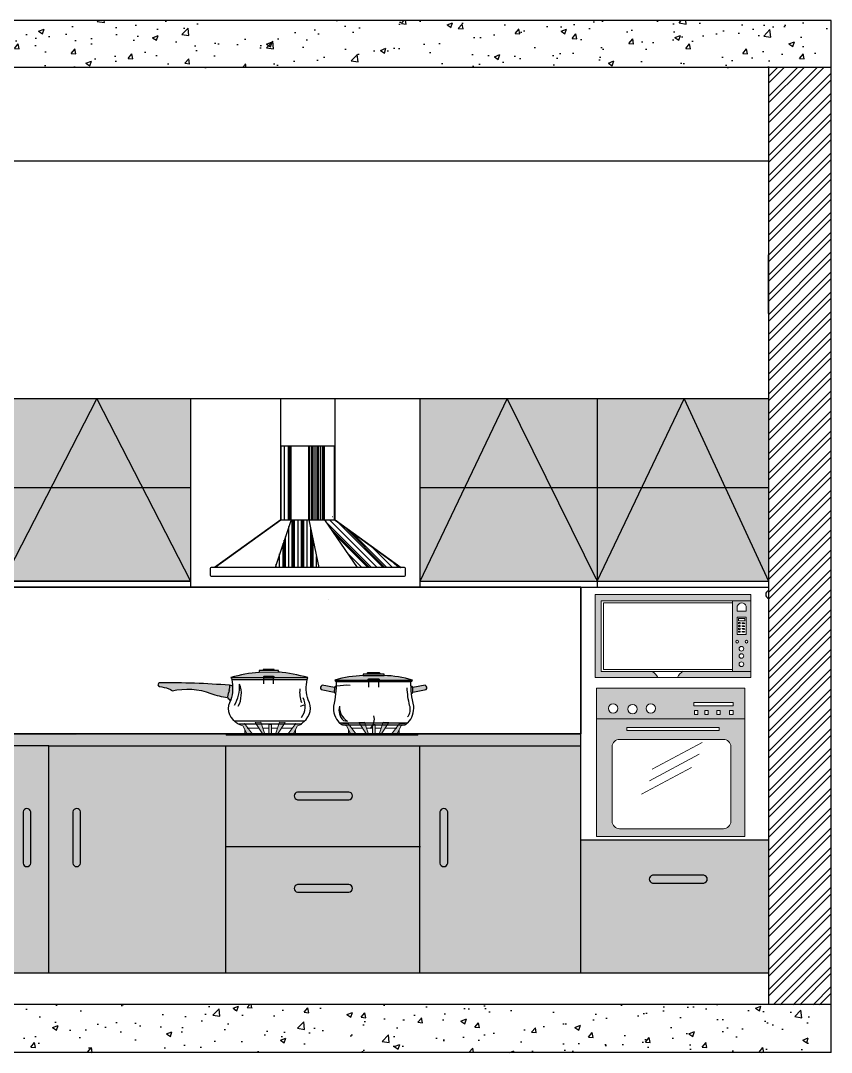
# Model space of a CAD drawing. Header units: millimetres. Extents: x 857 to 2168, y 576 to 1198.
# Drawn here: x 986.9 to 1090.7, y 749.7 to 882 of the extents above; entities that cross this region are included whole.
import ezdxf

# ---------------------------------------------------------------- set-up
doc = ezdxf.new("R2010")
doc.units = ezdxf.units.MM
doc.header["$XCLIPFRAME"] = 2
doc.layers.add('WAL', color=7, linetype='Continuous', lineweight=30)
picture_1 = doc.add_image_def('image1.jpg', size_in_pixel=(999, 1000))
pattern_1 = [(50, (-629.059, 2132.4955), (7.287387, -0.637563), [0.762, -8.382]), (355, (-629.059, 2132.4955), (-1.409737, 7.642274), [0.6096, -6.705623]), (100.45144, (-628.452, 2132.442), (5.87765, 7.00471), [0.6476, -7.12361]), (46.1842, (-629.059, 2134.5275), (10.84316, -1.681693), [1.143, -12.573]), (96.63556, (-628.156, 2134.387), (9.496165, 9.897045), [0.9714, -10.685424]), (351.18415, (-629.059, 2134.527), (9.496165, 9.897045), [0.9144, -10.05839]), (21, (-628.043, 2134.0195), (6.064576, -4.090608), [0.762, -8.382]), (326, (-628.043, 2134.0195), (2.47208, 7.367519), [0.6096, -6.7056]), (71.45144, (-627.538, 2133.6786), (8.536657, 3.27691), [0.6476, -7.123598]), (37.5, (-629.0592, 2132.4955), (0.123544, 3.3822016), [0, -6.62432, 0, -6.8072, 0, -6.731]), (7.5, (-629.0592, 2132.4955), (2.6727865, 4.007223), [0, -3.88112, 0, -6.47192, 0, -2.5654]), (327.5, (-631.325, 2132.4955), (5.4236238, -0.2291498), [0, -2.54, 0, -7.9248, 0, -10.5156]), (317.5, (-632.341, 2132.4955), (5.925167, 1.01706), [0, -3.302, 0, -5.26288, 0, -7.4676])]

# ---------------------------------------------------------------- blocks, each defined once
blk = doc.blocks.new('A$C3DB468DA')
at = {"lineweight": 5}
for p, q in [((52.1, 46.1), (51.9, 43.1)), ((51.9, 43.1), (67.8, 37.8)), ((74.6, 46.8), (52.1, 46.1)), ((106.9, 4.4), (74.6, 46.8)), ((117.2, 50.9), (141.4, 52.8)), ((117.2, 50.9), (149, 4.4)), ((141.4, 52.8), (157.1, 4.4)), ((172.9, 43.5), (184.9, 43.5)), ((172.9, 4.4), (172.9, 43.5)), ((184.9, 43.5), (184.9, 4.4)), ((216.4, 52.8), (200.7, 4.4)), ((240.6, 50.9), (208.9, 4.4)), ((240.6, 50.9), (216.4, 52.8)), ((250.9, 4.4), (283.2, 46.8)), ((283.2, 46.8), (305.8, 46.1)), ((305.9, 43.1), (290.1, 37.8)), ((305.8, 46.1), (305.9, 43.1)), ((474.2, 46.1), (474.1, 43.1)), ((474.1, 43.1), (489.9, 37.8)), ((496.8, 46.8), (474.2, 46.1)), ((529.1, 4.4), (496.8, 46.8)), ((539.4, 50.9), (563.6, 52.8)), ((539.4, 50.9), (571.1, 4.4)), ((563.6, 52.8), (579.3, 4.4)), ((607.1, 43.5), (595.1, 43.5)), ((595.1, 43.5), (595.1, 4.4)), ((607.1, 4.4), (607.1, 43.5)), ((638.6, 52.8), (622.9, 4.4)), ((662.8, 50.9), (631, 4.4)), ((662.8, 50.9), (638.6, 52.8)), ((673.1, 4.4), (705.4, 46.8)), ((705.4, 46.8), (727.9, 46.1)), ((728.1, 43.1), (712.2, 37.8)), ((727.9, 46.1), (728.1, 43.1)), ((780, 5), (0, 5)), ((0, 5), (0, 0)), ((67.8, 37.8), (85.4, 4.4)), ((75.4, 14.4), (75.4, 18.3)), ((85.4, 28.3), (132.7, 28.3)), ((85.4, 4.4), (106.9, 4.4)), ((272.4, 4.4), (85.4, 4.4)), ((149.4, 28.3), (172.9, 28.3)), ((184.9, 4.4), (172.9, 4.4)), ((184.9, 28.3), (208.5, 28.3)), ((225.1, 28.3), (269.1, 28.3)), ((290.1, 37.8), (272.4, 4.4)), ((282.4, 18.3), (282.4, 14.4)), ((489.9, 37.8), (507.6, 4.4)), ((497.6, 18.3), (497.6, 14.4)), ((507.6, 4.4), (694.6, 4.4)), ((554.9, 28.3), (510.9, 28.3)), ((595.1, 28.3), (571.5, 28.3)), ((595.1, 4.4), (607.1, 4.4)), ((630.6, 28.3), (607.1, 28.3)), ((694.6, 28.3), (647.3, 28.3)), ((712.2, 37.8), (694.6, 4.4)), ((704.6, 14.4), (704.6, 18.3)), ((780, 0), (780, 5)), ((0, 0), (780, 0))]:
    blk.add_line(p, q, dxfattribs=at)
for centre, start, end in [((85.4, 18.3), 158.3192, 180), ((85.4, 14.4), 180, 270), ((272.4, 14.4), 270, 0), ((272.4, 18.3), 360, 21.6808), ((507.6, 18.3), 158.3192, 180), ((507.6, 14.4), 180, 270), ((694.6, 14.4), 270, 0), ((694.6, 18.3), 0, 21.6808)]:
    blk.add_arc(centre, 10, start, end, dxfattribs=at)
blk = doc.blocks.new('A$C61D26F3B')
at = {"lineweight": 5}
for p, q in [((0, 600), (600, 600)), ((0, 600), (0, 0)), ((600, 600), (600, 0)), ((0, 475), (600, 475)), ((426.8, 380.5), (225.3, 272.7)), ((415.7, 332.5), (214.3, 224.7)), ((384.3, 278.9), (182.8, 171.2)), ((0, 0), (600, 0))]:
    blk.add_line(p, q, dxfattribs=at)
for points in [[(394, 528.2), (551.9, 528.2), (551.9, 541.8), (394, 541.8)], [(396.7, 492.9), (410.3, 492.9), (410.3, 509.2), (396.7, 509.2)], [(437.5, 492.9), (451.2, 492.9), (451.2, 509.2), (437.5, 509.2)], [(486.5, 492.9), (500.1, 492.9), (500.1, 509.2), (486.5, 509.2)], [(538.2, 492.9), (551.9, 492.9), (551.9, 509.2), (538.2, 509.2)], [(123, 428), (123, 428), (496.3, 428), (496.3, 428), (496.3, 440.4), (496.3, 440.4), (123, 440.4), (123, 440.4)]]:
    blk.add_lwpolyline(points, close=True, dxfattribs=at)
blk.add_lwpolyline([(63.9, 61.4, 0.414214), (93.9, 31.4), (512.9, 31.4, 0.414214), (542.9, 61.4), (542.9, 362.6, 0.414214), (512.9, 392.6), (93.9, 392.6, 0.414214), (63.9, 362.6)], format="xyb", close=True, dxfattribs=at)
for centre in [(67.4, 517.3), (146.3, 514.6), (219.8, 517.3)]:
    blk.add_circle(centre, 19, dxfattribs=at)
blk = doc.blocks.new('A$C457E556E')
at = {"lineweight": 5}
for p, q in [((0, 400), (380, 400)), ((0, 400), (750, 400)), ((0, 0), (0, 400)), ((750, 0), (750, 400)), ((750, 0), (750, 400)), ((750, 370), (30, 370)), ((30, 370), (750, 370)), ((30, 370), (30, 30)), ((30, 30), (30, 370)), ((40, 360), (662, 360)), ((40, 40), (40, 360)), ((662, 370), (662, 30)), ((750, 370), (750, 30)), ((685.1, 344.7), (685.1, 320.2)), ((685.1, 320.2), (728.1, 320.2)), ((728.1, 320.2), (728.1, 344.7)), ((685.1, 291), (685.1, 207.4)), ((685.1, 291), (728.1, 291)), ((707.6, 263.6), (720.2, 263.6)), ((707.6, 249.9), (720.2, 249.9)), ((728.1, 291), (728.1, 207.4)), ((728.1, 291), (728.1, 207.4)), ((728.1, 207.4), (685.1, 207.4)), ((707.6, 236.5), (720.2, 236.5)), ((707.6, 222.9), (720.2, 222.9)), ((30, 30), (750, 30)), ((750, 30), (30, 30)), ((662, 40), (40, 40)), ((0, 0), (350, 0)), ((0, 0), (750, 0))]:
    blk.add_line(p, q, dxfattribs=at)
for points in [[(691.1, 285), (721.7, 285), (721.7, 272.9), (691.1, 272.9)], [(691.5, 264.9), (699.1, 264.9), (699.1, 259.2), (691.5, 259.2)], [(691.5, 251.6), (699.1, 251.6), (699.1, 245.9), (691.5, 245.9)], [(691.5, 237.9), (699.1, 237.9), (699.1, 232.3), (691.5, 232.3)], [(691.5, 224.2), (699.1, 224.2), (699.1, 218.6), (691.5, 218.6)]]:
    blk.add_lwpolyline(points, close=True, dxfattribs=at)
for centre, radius in [((684.4, 173.4), 6.58), ((704.8, 139.2), 11.2), ((729.2, 173.4), 6.58), ((704.8, 104.3), 11.2), ((704.8, 64.8), 11.2)]:
    blk.add_circle(centre, radius, dxfattribs=at)
for centre, radius, start, end in [((706.6, 337.2), 22.7, 19.1626, 160.8374), ((245.8, -24), 61.4, 23.0468, 61.6982), ((454.6, -22.5), 61.4, 119.1328, 157.7842)]:
    blk.add_arc(centre, radius, start, end, dxfattribs=at)
at = {"lineweight": 5, "start_tangent": (-0.994188, 0.107656), "end_tangent": (0.894676, -0.446715)}
for points in [[(707.9, 260), (709.9, 261.8), (711.6, 260), (713.6, 261.6), (715.4, 259.6), (716.7, 261.8), (718.1, 259.6), (719.7, 261.8), (720.7, 259.6)], [(707.9, 246.3), (709.9, 248), (711.6, 246.3), (713.6, 247.8), (715.4, 245.9), (716.7, 248), (718.1, 245.9), (719.7, 248), (720.7, 245.9)], [(707.9, 232.9), (709.9, 234.7), (711.6, 232.9), (713.6, 234.5), (715.4, 232.5), (716.7, 234.7), (718.1, 232.5), (719.7, 234.7), (720.7, 232.5)], [(707.9, 219.3), (709.9, 221.1), (711.6, 219.3), (713.6, 220.9), (715.4, 218.9), (716.7, 221.1), (718.1, 218.9), (719.7, 221.1), (720.7, 218.9)]]:
    blk.add_spline(points, degree=3, dxfattribs=at)
blk = doc.blocks.new('A$C41EE7838')
h = blk.add_hatch()
h.set_pattern_fill('PLASTI', color=256, scale=200, angle=90, style=0)
h.set_pattern_definition([(90, (-61771.275, -210520.926), (-50, 3e-15), []), (90, (-61777.525, -210520.926), (-50, 3e-15), []), (90, (-61783.775, -210520.926), (-50, 3e-15), []), (90, (-61802.525, -210520.926), (-50, 3e-15), [])])
h.paths.add_polyline_path([(372.5, 600), (327, 600), (327, 261.5, -0.078172), (326.8, 260), (372.5, 260)])
h = blk.add_hatch()
h.set_pattern_fill('PLASTI', color=256, scale=100, angle=90, style=0)
h.set_pattern_definition([(90, (-61771.275, -210520.926), (-25, 2e-15), []), (90, (-61774.4, -210520.926), (-25, 2e-15), []), (90, (-61777.525, -210520.926), (-25, 2e-15), []), (90, (-61786.9, -210520.926), (-25, 2e-15), [])])
h.paths.add_polyline_path([(527, 600), (454.7, 600), (454.7, 260), (527, 260)])
h = blk.add_hatch()
h.set_pattern_fill('PLASTI', color=256, scale=170, angle=90, style=0)
h.set_pattern_definition([(90, (-61771.275, -210520.926), (-42.5, 3e-15), []), (90, (-61776.588, -210520.926), (-42.5, 3e-15), []), (90, (-61781.9, -210520.926), (-42.5, 3e-15), []), (90, (-61797.838, -210520.926), (-42.5, 3e-15), [])])
h.paths.add_polyline_path([(454.7, 260), (372.5, 260), (298.6, 40), (500, 40)])
h = blk.add_hatch()
h.set_pattern_fill('PLASTI', color=256, scale=200, angle=315, style=0)
h.set_pattern_definition([(315, (-61771.275, -210520.926), (35.355339, 35.355339), []), (315, (-61766.856, -210516.506), (35.355339, 35.355339), []), (315, (-61762.437, -210512.087), (35.355339, 35.355339), []), (315, (-61749.18, -210498.83), (35.355339, 35.355339), [])])
h.paths.add_polyline_path([(677.7, 40), (876.6, 40), (575.1, 257.5, -0.159804), (573.2, 260), (527, 260)])
for p, q in [((325, 260), (325, 600)), ((325, 600), (575, 600)), ((327, 261.5), (327, 600)), ((372.5, 260), (372.5, 600)), ((454.7, 260), (454.7, 600)), ((527, 260), (527, 600)), ((573, 261.5), (573, 600)), ((575, 260), (575, 600)), ((325, 260), (20, 40)), ((324.9, 257.5), (23.4, 40)), ((372.5, 260), (298.6, 40)), ((325, 260), (575, 260)), ((454.7, 260), (500, 40)), ((527, 260), (677.7, 40)), ((575, 260), (880, 40)), ((575.1, 257.5), (876.6, 40)), ((0, 35), (0, 5)), ((895, 40), (5, 40)), ((5, 0), (895, 0)), ((900, 5), (900, 35))]:
    blk.add_line(p, q)
for centre, start, end in [((322, 261.5), 305.8033, 0), ((578, 261.5), 180, 234.1967), ((5, 35), 90, 180), ((5, 5), 180, 270), ((895, 35), 0, 90), ((895, 5), 270, 0)]:
    blk.add_arc(centre, 5, start, end)

msp = doc.modelspace()

# ---------------------------------------------------------------- hatches: boundary and pattern name
at = {"lineweight": -2}
h = msp.add_hatch(dxfattribs=at)
h.set_pattern_fill('AR-CONC', color=256, scale=0.04)
h.set_pattern_definition(pattern_1)
h.paths.add_polyline_path([(934.48, 881.95), (934.48, 875.95), (1090.74, 875.95), (1090.74, 881.95)])
at = {"lineweight": -2, "true_color": 0x750066}
h = msp.add_hatch(color=226, dxfattribs=at)
h.dxf.hatch_style = 1
h.paths.add_polyline_path([(990.47, 789.02), (966.48, 789.02), (966.48, 759.85), (990.47, 759.85)])
h.paths.add_polyline_path([(987.16, 773.95), (987.16, 780.55, -0.795158), (988.16, 780.55), (988.16, 774.08, -1)], flags=16)
h.paths.add_polyline_path([(1013.14, 789.02), (990.47, 789.02), (990.47, 759.85), (1013.15, 759.85)])
h.paths.add_polyline_path([(993.54, 773.95), (993.54, 780.55, -0.795158), (994.54, 780.55), (994.54, 773.95, -0.880466)], flags=16)
h.paths.add_polyline_path([(1038, 789.02), (1013.14, 789.02), (1013.14, 776.1), (1038, 776.11)])
h.paths.add_polyline_path([(1022.33, 783.08), (1028.93, 783.08, -0.880466), (1028.93, 782.08), (1022.33, 782.08, -0.795158)], flags=16)
h.paths.add_polyline_path([(1038, 776.11), (1013.14, 776.1), (1013.15, 759.85), (1038, 759.85)])
h.paths.add_polyline_path([(1022.33, 771.23), (1028.93, 771.23, -0.880466), (1028.93, 770.23), (1022.33, 770.23, -0.795158)], flags=16)
h.paths.add_polyline_path([(1058.63, 789.02), (1038, 789.02), (1038, 776.11), (1038, 759.85), (1058.63, 759.85)])
h.paths.add_polyline_path([(1040.58, 773.95), (1040.58, 780.55, -0.795158), (1041.58, 780.55), (1041.58, 773.95, -0.880466)], flags=16)
h.paths.add_polyline_path([(966.48, 789.02), (954.5, 774.41), (966.47, 759.85), (966.48, 759.85)])
h.paths.add_polyline_path([(966.48, 789.02), (942.48, 789.02), (954.5, 774.41)])
h.paths.add_polyline_path([(942.48, 789.02), (942.48, 759.85), (942.56, 759.85), (954.5, 774.41)])
h.paths.add_polyline_path([(954.5, 774.41), (942.56, 759.85), (966.47, 759.85)])
h.paths.add_polyline_path([(960.61, 833.48), (942.48, 833.48), (942.48, 822.1), (960.61, 822.1)])
h.paths.add_polyline_path([(960.61, 822.1), (942.48, 822.1), (942.48, 810.1), (960.61, 810.1)])
h.paths.add_polyline_path([(972.61, 833.48), (960.61, 833.48), (960.61, 822.1), (966.77, 822.1)])
h.paths.add_polyline_path([(966.77, 822.1), (960.61, 822.1), (960.61, 810.1)], flags=17)
h.paths.add_polyline_path([(978.45, 822.1), (966.77, 822.1), (960.61, 810.1), (984.61, 810.1)])
h.paths.add_polyline_path([(972.61, 833.48), (966.77, 822.1), (978.45, 822.1)])
h.paths.add_polyline_path([(984.61, 833.48), (972.61, 833.48), (978.45, 822.1), (984.61, 822.1)])
h.paths.add_polyline_path([(984.61, 822.1), (978.45, 822.1), (984.61, 810.1)], flags=17)
h.paths.add_polyline_path([(996.61, 833.48), (984.61, 833.48), (984.61, 822.1), (990.77, 822.1)])
h.paths.add_polyline_path([(990.77, 822.1), (984.61, 822.1), (984.61, 810.1)], flags=17)
h.paths.add_polyline_path([(1002.45, 822.1), (990.77, 822.1), (984.61, 810.1), (1008.61, 810.1)])
h.paths.add_polyline_path([(996.61, 833.48), (990.77, 822.1), (1002.45, 822.1)])
h.paths.add_polyline_path([(1008.61, 833.48), (996.61, 833.48), (1002.45, 822.1), (1008.61, 822.1)])
h.paths.add_polyline_path([(1008.61, 822.1), (1002.45, 822.1), (1008.61, 810.1)], flags=17)
h.paths.add_polyline_path([(1049.18, 833.48), (1038.07, 833.48), (1038.07, 822.1), (1043.78, 822.1)])
h.paths.add_polyline_path([(1043.78, 822.1), (1038.07, 822.1), (1038.07, 810.1)], flags=17)
h.paths.add_polyline_path([(1054.64, 822.1), (1043.78, 822.1), (1038.07, 810.1), (1060.39, 810.1)])
h.paths.add_polyline_path([(1049.18, 833.48), (1043.78, 822.1), (1054.64, 822.1)])
h.paths.add_polyline_path([(1060.74, 833.48), (1049.18, 833.48), (1054.64, 822.1), (1060.75, 822.1)])
h.paths.add_polyline_path([(1060.75, 822.1), (1054.64, 822.1), (1060.39, 810.1), (1060.75, 810.84)])
h.paths.add_polyline_path([(1066.29, 822.1), (1060.75, 822.1), (1060.75, 810.84)])
h.paths.add_polyline_path([(1077.15, 822.1), (1066.29, 822.1), (1060.75, 810.84), (1060.75, 810.1), (1082.7, 810.1)])
h.paths.add_polyline_path([(1071.89, 833.48), (1060.74, 833.48), (1060.75, 822.1), (1066.29, 822.1)])
h.paths.add_polyline_path([(1071.89, 833.48), (1066.29, 822.1), (1077.15, 822.1)])
h.paths.add_polyline_path([(1082.7, 833.48), (1071.89, 833.48), (1077.15, 822.1), (1082.7, 822.1)])
h.paths.add_polyline_path([(1082.7, 822.1), (1077.15, 822.1), (1082.7, 810.1)], flags=17)
at = {"lineweight": -2, "true_color": 0x000000}
h = msp.add_hatch(color=18, dxfattribs=at)
h.dxf.hatch_style = 1
h.paths.add_polyline_path([(1080.42, 808.39), (1060.46, 808.39), (1060.46, 797.74), (1068.5, 797.74, 0.170266), (1067.78, 798.54), (1061.26, 798.54), (1061.26, 807.59), (1080.42, 807.59)])
h.paths.add_polyline_path([(1080.42, 798.54), (1071.71, 798.54, 0.164328), (1071.04, 797.74), (1080.42, 797.74)])
h.paths.add_polyline_path([(1080.42, 807.59), (1078.08, 807.59), (1078.08, 798.54), (1080.42, 798.54)], flags=17)
h.paths.add_polyline_path([(1078.5, 802.36, -1), (1078.85, 802.36, -1)], flags=16)
h.paths.add_polyline_path([(1079.51, 801.45, -1), (1078.92, 801.45, -1)], flags=16)
h.paths.add_polyline_path([(1079.69, 802.36, -1), (1080.04, 802.36, -1)], flags=16)
h.paths.add_polyline_path([(1078.69, 803.26), (1078.69, 805.49), (1079.84, 805.49), (1079.84, 803.26)], flags=16)
h.paths.add_polyline_path([(1079.51, 800.52, -1), (1078.92, 800.52, -1)], flags=16)
h.paths.add_polyline_path([(1079.07, 803.56), (1078.86, 803.56), (1078.86, 803.71), (1079.07, 803.71)], flags=0)
h.paths.add_polyline_path([(1079.07, 803.92), (1078.86, 803.92), (1078.86, 804.07), (1079.07, 804.07)], flags=0)
h.paths.add_polyline_path([(1079.07, 804.29), (1078.86, 804.29), (1078.86, 804.44), (1079.07, 804.44)], flags=0)
h.paths.add_polyline_path([(1079.51, 799.47, -1), (1078.92, 799.47, -1)], flags=16)
h.paths.add_polyline_path([(1079.07, 804.64), (1078.86, 804.64), (1078.86, 804.79), (1079.07, 804.79)], flags=0)
h.paths.add_polyline_path([(1078.85, 805.01), (1078.85, 805.33), (1079.67, 805.33), (1079.67, 805.01)], flags=0)
h.paths.add_polyline_path([(1078.69, 806.26), (1078.69, 806.92, -0.711154), (1079.84, 806.92), (1079.84, 806.26)], flags=16)
h.paths.add_polyline_path([(1079.67, 792.44), (1060.63, 792.44), (1060.63, 777.37), (1079.67, 777.37)])
h.paths.add_polyline_path([(1077.86, 779.31, -0.414214), (1076.9, 778.36), (1063.61, 778.36, -0.414214), (1062.65, 779.31), (1062.65, 788.88, -0.414214), (1063.61, 789.83), (1076.9, 789.83, -0.414214), (1077.86, 788.88)], flags=16)
h.paths.add_polyline_path([(1076.38, 790.95), (1064.53, 790.95), (1064.53, 791.35), (1076.38, 791.35)], flags=16)
h.paths.add_polyline_path([(1079.67, 796.41), (1060.63, 796.41), (1060.63, 792.44), (1079.67, 792.44)])
h.paths.add_polyline_path([(1073.13, 794.13), (1073.13, 794.56), (1078.14, 794.56), (1078.14, 794.13)], flags=16)
h.paths.add_polyline_path([(1073.22, 793.53), (1073.65, 793.53), (1073.65, 793.01), (1073.22, 793.01)], flags=16)
h.paths.add_polyline_path([(1067, 793.79, -1), (1068.21, 793.79, -1)], flags=16)
h.paths.add_polyline_path([(1074.51, 793.53), (1074.94, 793.53), (1074.94, 793.01), (1074.51, 793.01)], flags=16)
h.paths.add_polyline_path([(1064.67, 793.7, -1), (1065.87, 793.7, -1)], flags=16)
h.paths.add_polyline_path([(1076.07, 793.53), (1076.5, 793.53), (1076.5, 793.01), (1076.07, 793.01)], flags=16)
h.paths.add_polyline_path([(1077.71, 793.53), (1078.14, 793.53), (1078.14, 793.01), (1077.71, 793.01)], flags=16)
h.paths.add_polyline_path([(1062.16, 793.79, -1), (1063.37, 793.79, -1)], flags=16)
h = msp.add_hatch(color=18, dxfattribs=at)
h.dxf.hatch_style = 1
h.paths.add_polyline_path([(1019.97, 798.46), (1017.43, 798.48), (1017.43, 798.42, 0.054662), (1013.81, 797.74), (1017.93, 797.74, -0.524365), (1018.04, 797.9), (1019.27, 797.9, -0.528874), (1019.39, 797.74), (1023.67, 797.74, 0.046018)])
h.paths.add_polyline_path([(1033.42, 798), (1030.75, 798, 0.060546), (1027.12, 797.43), (1031.29, 797.43, -0.369831), (1031.42, 797.54), (1032.75, 797.54, -0.37385), (1032.89, 797.43), (1037.05, 797.43, 0.07093)])
h.paths.add_polyline_path([(1004.66, 797.06, 0.901657), (1004.65, 796.6, -0.058261), (1005.83, 796.32, -0.147406), (1006.27, 796.03, -0.155029), (1011.23, 795.71, 0.046308), (1013.38, 795.19, 0.089006), (1013.75, 794.81, -0.009302), (1013.79, 794.88, 0.088007), (1014.02, 796.63, 0.119679), (1013.64, 796.76, 0.023569)])
h.paths.add_polyline_path([(1038.69, 796.76), (1037.1, 796.48), (1037.13, 795.9), (1038.81, 796.2, 0.528102)])
h.paths.add_polyline_path([(1027.08, 796.48), (1025.49, 796.76, 0.528102), (1025.37, 796.2), (1027.05, 795.9)])
h.paths.add_polyline_path([(1015.58, 791.8), (1014.83, 791.8), (1014.83, 791.72), (1015.33, 791.55), (1015.88, 790.52), (1016.55, 790.52)])
h.paths.add_polyline_path([(1017.72, 791.8), (1017, 791.8), (1017.87, 790.52), (1018.13, 790.52)])
h.paths.add_polyline_path([(1019.01, 791.73), (1018.64, 791.73), (1018.64, 790.52), (1019.01, 790.52)])
h.paths.add_polyline_path([(1017.65, 792.03), (1016.89, 791.97), (1017, 791.8), (1017.72, 791.8)])
h.paths.add_polyline_path([(1020.65, 791.8), (1019.93, 791.8), (1019.52, 790.52), (1019.78, 790.52)])
h.paths.add_polyline_path([(1020.77, 791.97), (1020.01, 792.03), (1019.93, 791.8), (1020.65, 791.8)])
h.paths.add_polyline_path([(1022.32, 791.55), (1022.82, 791.72), (1022.82, 791.82), (1022.78, 791.82, -0.030897), (1022.7, 791.8), (1022.08, 791.8), (1021.11, 790.52), (1021.78, 790.52)])
h.paths.add_polyline_path([(1035.61, 791.55), (1036.04, 791.7), (1035.29, 791.7), (1034.39, 790.52), (1035.06, 790.52)])
h.paths.add_polyline_path([(1036.1, 791.82), (1035.39, 791.84), (1035.29, 791.7), (1036.04, 791.7), (1036.11, 791.72)])
h.paths.add_polyline_path([(1033.87, 791.7), (1033.19, 791.7), (1032.8, 790.52), (1033.07, 790.52)])
h.paths.add_polyline_path([(1034.05, 791.97), (1033.27, 791.97), (1033.19, 791.7), (1033.87, 791.7)])
h.paths.add_polyline_path([(1032.3, 791.7), (1032.02, 791.7, -0.032258), (1031.92, 791.54), (1031.92, 790.52), (1032.3, 790.52)])
h.paths.add_polyline_path([(1031.04, 791.7), (1030.36, 791.7), (1031.16, 790.52), (1031.42, 790.52)])
h.paths.add_polyline_path([(1030.95, 791.97), (1030.17, 791.97), (1030.36, 791.7), (1031.04, 791.7)])
h.paths.add_polyline_path([(1028.94, 791.7), (1028.18, 791.7), (1028.61, 791.55), (1029.16, 790.52), (1029.83, 790.52)])
h.paths.add_polyline_path([(1028.83, 791.84), (1028.12, 791.82), (1028.12, 791.72), (1028.18, 791.7), (1028.94, 791.7)])
h = msp.add_hatch(color=18, dxfattribs=at)
h.dxf.hatch_style = 1
h.paths.add_polyline_path([(1019.97, 798.46), (1017.43, 798.48), (1017.43, 798.42, 0.054662), (1013.81, 797.74), (1017.93, 797.74, -0.524365), (1018.04, 797.9), (1019.27, 797.9, -0.528874), (1019.39, 797.74), (1023.67, 797.74, 0.046018)])
h.paths.add_polyline_path([(1033.42, 798), (1030.75, 798, 0.060546), (1027.12, 797.43), (1031.29, 797.43, -0.369831), (1031.42, 797.54), (1032.75, 797.54, -0.37385), (1032.89, 797.43), (1037.05, 797.43, 0.07093)])
h.paths.add_polyline_path([(1004.66, 797.06, 0.901657), (1004.65, 796.6, -0.058261), (1005.83, 796.32, -0.147406), (1006.27, 796.03, -0.155029), (1011.23, 795.71, 0.046308), (1013.38, 795.19, 0.089006), (1013.75, 794.81, -0.009302), (1013.79, 794.88, 0.088007), (1014.02, 796.63, 0.119679), (1013.64, 796.76, 0.023569)])
h.paths.add_polyline_path([(1038.69, 796.76), (1037.1, 796.48), (1037.13, 795.9), (1038.81, 796.2, 0.528102)])
h.paths.add_polyline_path([(1027.08, 796.48), (1025.49, 796.76, 0.528102), (1025.37, 796.2), (1027.05, 795.9)])
h.paths.add_polyline_path([(1015.58, 791.8), (1014.83, 791.8), (1014.83, 791.72), (1015.33, 791.55), (1015.88, 790.52), (1016.55, 790.52)])
h.paths.add_polyline_path([(1017.72, 791.8), (1017, 791.8), (1017.87, 790.52), (1018.13, 790.52)])
h.paths.add_polyline_path([(1019.01, 791.73), (1018.64, 791.73), (1018.64, 790.52), (1019.01, 790.52)])
h.paths.add_polyline_path([(1017.65, 792.03), (1016.89, 791.97), (1017, 791.8), (1017.72, 791.8)])
h.paths.add_polyline_path([(1020.65, 791.8), (1019.93, 791.8), (1019.52, 790.52), (1019.78, 790.52)])
h.paths.add_polyline_path([(1020.77, 791.97), (1020.01, 792.03), (1019.93, 791.8), (1020.65, 791.8)])
h.paths.add_polyline_path([(1022.32, 791.55), (1022.82, 791.72), (1022.82, 791.82), (1022.78, 791.82, -0.030897), (1022.7, 791.8), (1022.08, 791.8), (1021.11, 790.52), (1021.78, 790.52)])
h.paths.add_polyline_path([(1035.61, 791.55), (1036.04, 791.7), (1035.29, 791.7), (1034.39, 790.52), (1035.06, 790.52)])
h.paths.add_polyline_path([(1036.1, 791.82), (1035.39, 791.84), (1035.29, 791.7), (1036.04, 791.7), (1036.11, 791.72)])
h.paths.add_polyline_path([(1033.87, 791.7), (1033.19, 791.7), (1032.8, 790.52), (1033.07, 790.52)])
h.paths.add_polyline_path([(1034.05, 791.97), (1033.27, 791.97), (1033.19, 791.7), (1033.87, 791.7)])
h.paths.add_polyline_path([(1032.3, 791.7), (1032.02, 791.7, -0.032258), (1031.92, 791.54), (1031.92, 790.52), (1032.3, 790.52)])
h.paths.add_polyline_path([(1031.04, 791.7), (1030.36, 791.7), (1031.16, 790.52), (1031.42, 790.52)])
h.paths.add_polyline_path([(1030.95, 791.97), (1030.17, 791.97), (1030.36, 791.7), (1031.04, 791.7)])
h.paths.add_polyline_path([(1028.94, 791.7), (1028.18, 791.7), (1028.61, 791.55), (1029.16, 790.52), (1029.83, 790.52)])
h.paths.add_polyline_path([(1028.83, 791.84), (1028.12, 791.82), (1028.12, 791.72), (1028.18, 791.7), (1028.94, 791.7)])
h = msp.add_hatch(color=18, dxfattribs=at)
h.dxf.hatch_style = 1
h.paths.add_polyline_path([(1037.74, 790.52), (1037.74, 790.37), (1013.2, 790.37), (942.48, 790.52), (942.48, 789.02), (990.48, 789.02), (1058.63, 789.02), (1058.63, 790.52)])
at = {"lineweight": -2, "true_color": 0xd4b277}
h = msp.add_hatch(color=43, dxfattribs=at)
h.dxf.hatch_style = 1
h.paths.add_polyline_path([(994.54, 780.55, 1), (993.54, 780.32), (993.54, 773.95, 1), (994.54, 774.08)])
h.paths.add_polyline_path([(988.16, 780.55, 1), (987.16, 780.32), (987.16, 773.95, 1), (988.16, 774.08)])
h.paths.add_polyline_path([(1028.8, 771.23), (1022.33, 771.23, 1), (1022.56, 770.23), (1028.93, 770.23, 1)])
h.paths.add_polyline_path([(1028.8, 783.08), (1022.33, 783.08, 1), (1022.56, 782.08), (1028.93, 782.08, 1)])
h.paths.add_polyline_path([(1041.58, 780.55, 1), (1040.58, 780.32), (1040.58, 773.95, 1), (1041.58, 774.08)])
at = {"lineweight": -2, "true_color": 0x750066}
h = msp.add_hatch(color=226, dxfattribs=at)
h.dxf.hatch_style = 1
h.paths.add_polyline_path([(1058.63, 776.94), (1058.63, 759.85), (1082.7, 759.85), (1082.7, 776.94)])
h.paths.add_polyline_path([(1067.81, 772.41), (1074.28, 772.41, -1), (1074.41, 771.41), (1068.04, 771.41, -1)], flags=16)
at = {"lineweight": -2, "true_color": 0xd4b277}
h = msp.add_hatch(color=43, dxfattribs=at)
h.dxf.hatch_style = 1
h.paths.add_polyline_path([(1074.41, 771.41, 1), (1074.28, 772.41), (1067.81, 772.41, 1), (1068.04, 771.41)])
at = {"layer": 'WAL', "lineweight": -2}
h = msp.add_hatch(dxfattribs=at)
h.set_pattern_fill('ANSI32', color=256, scale=0.188902)
h.set_pattern_definition([(45, (-468.7904, 213.9068), (-1.2722917, 1.2722917), []), (45, (-467.9422, 213.9068), (-1.2722917, 1.2722917), [])])
h.paths.add_polyline_path([(1090.74, 875.95), (1082.7, 875.95), (1082.7, 755.83), (1090.74, 755.79)])
h = msp.add_hatch(dxfattribs=at)
h.set_pattern_fill('AR-CONC', color=256, scale=0.04)
h.set_pattern_definition(pattern_1)
h.paths.add_polyline_path([(1088.74, 755.85), (934.48, 755.85), (934.48, 749.71), (1088.74, 749.71)])

# ---------------------------------------------------------------- linework, layer by layer
at = {"lineweight": -2}
for p, q in [((1090.74, 881.95), (934.48, 881.95)), ((1090.74, 875.95), (934.48, 875.95)), ((1082.7, 863.95), (942.48, 863.95)), ((984.61, 810.1), (996.61, 833.48)), ((996.61, 833.48), (1008.61, 810.1)), ((1038.07, 810.1), (1049.18, 833.48)), ((1049.18, 833.48), (1060.75, 810.1)), ((1060.75, 810.1), (1071.89, 833.48)), ((1071.89, 833.48), (1082.7, 810.1)), ((1008.61, 809.34), (1038.07, 809.34)), ((1058.63, 790.52), (1058.63, 809.34)), ((1028.93, 783.08), (1022.33, 783.08)), ((1022.33, 782.08), (1028.93, 782.08)), ((987.16, 780.55), (987.16, 773.95)), ((988.16, 773.95), (988.16, 780.55)), ((993.54, 780.55), (993.54, 773.95)), ((994.54, 773.95), (994.54, 780.55)), ((1040.58, 780.55), (1040.58, 773.95)), ((1041.58, 773.95), (1041.58, 780.55)), ((1074.41, 772.41), (1067.81, 772.41)), ((1028.93, 771.23), (1022.33, 771.23)), ((1067.81, 771.41), (1074.41, 771.41)), ((1022.33, 770.23), (1028.93, 770.23))]:
    msp.add_line(p, q, dxfattribs=at)
msp.add_lwpolyline([(942.48, 809.34), (1058.63, 809.34), (1058.63, 790.52), (942.48, 790.52)], close=True, dxfattribs=at)
for centre, radius, start, end in [((1022.44, 782.58), 0.513, 103.0195, 256.9805), ((1028.86, 782.58), 0.504, 277.2743, 82.7257), ((987.66, 780.44), 0.513, 13.0195, 166.9805), ((994.04, 780.44), 0.513, 13.0195, 166.9805), ((1041.08, 780.44), 0.513, 13.0195, 166.9805), ((987.66, 774.02), 0.504, 187.2743, 352.7257), ((994.04, 774.02), 0.504, 187.2743, 352.7257), ((1041.08, 774.02), 0.504, 187.2743, 352.7257), ((1067.92, 771.91), 0.513, 103.0195, 256.9805), ((1074.34, 771.91), 0.504, 277.2743, 82.7257), ((1022.44, 770.73), 0.513, 103.0195, 256.9805), ((1028.86, 770.73), 0.504, 277.2743, 82.7257)]:
    msp.add_arc(centre, radius, start, end, dxfattribs=at)
at = {"layer": 'WAL', "lineweight": -2}
for p, q in [((1090.74, 749.71), (1090.74, 881.95)), ((1082.7, 875.95), (1082.7, 755.93)), ((1082.7, 844.4), (1082.7, 851.95)), ((1082.7, 833.48), (942.48, 833.48)), ((1008.61, 833.48), (1008.61, 809.34)), ((1020.19, 827.44), (1020.19, 833.48)), ((1027.14, 827.44), (1027.14, 833.48)), ((1038.07, 810.1), (1038.07, 833.48)), ((1026.82, 818.41), (1026.87, 818.41)), ((942.48, 810.1), (1008.61, 810.1)), ((942.48, 809.34), (1008.61, 809.34)), ((1008.61, 810.1), (984.61, 810.1)), ((1038.07, 809.34), (1038.07, 810.1)), ((1038.07, 810.1), (1082.7, 810.1)), ((1038.07, 809.34), (1082.7, 809.34)), ((1026.33, 807.74), (1026.33, 807.74)), ((1013.81, 797.74), (1023.67, 797.74)), ((1013.81, 797.74), (1023.67, 797.74)), ((1013.9, 797.51), (1023.58, 797.51)), ((1013.9, 797.51), (1023.58, 797.51)), ((1017.43, 798.48), (1020.01, 798.46)), ((1017.43, 798.48), (1020.01, 798.46)), ((1019.27, 797.66), (1018.04, 797.66)), ((1018.04, 796.95), (1018.04, 797.66)), ((1019.27, 797.66), (1018.04, 797.66)), ((1018.04, 796.95), (1018.04, 797.66)), ((1019.27, 796.95), (1019.27, 797.66)), ((1019.27, 796.95), (1019.27, 797.66)), ((1027.12, 797.43), (1037.05, 797.43)), ((1027.12, 797.43), (1037.05, 797.43)), ((1030.75, 798), (1033.42, 798)), ((1030.75, 798), (1033.42, 798)), ((1027.31, 797.24), (1036.86, 797.24)), ((1027.31, 797.24), (1036.86, 797.24)), ((1031.42, 797.28), (1032.76, 797.28)), ((1031.42, 797.28), (1032.76, 797.28)), ((1022.71, 794.1), (1023.18, 794.25)), ((1022.71, 794.1), (1023.18, 794.25)), ((1023.14, 792.15), (1014.34, 792.15)), ((1023.14, 792.15), (1014.34, 792.15)), ((1028.24, 792.26), (1028.73, 792.18)), ((1028.24, 792.26), (1028.73, 792.18)), ((1027.69, 791.97), (1036.48, 791.97)), ((1027.69, 791.97), (1036.48, 791.97)), ((942.48, 790.52), (1058.63, 790.52)), ((990.48, 789.02), (942.48, 789.02)), ((990.48, 789.02), (1058.63, 789.02)), ((1058.63, 776.94), (1082.7, 776.94)), ((1082.7, 759.85), (942.48, 759.85)), ((1090.74, 755.85), (934.48, 755.85)), ((1090.74, 749.71), (934.48, 749.71))]:
    msp.add_line(p, q, dxfattribs=at)
at = {"layer": 'WAL', "color": 7, "lineweight": -2, "true_color": 0xffffff}
for p, q in [((1060.74, 833.48), (1060.75, 809.34)), ((942.48, 822.1), (1008.61, 822.1)), ((1038.07, 822.1), (1082.7, 822.1)), ((1058.63, 759.85), (1058.63, 790.52)), ((990.47, 759.85), (990.47, 789.02)), ((1013.15, 759.85), (1013.14, 789.02)), ((1038, 759.85), (1038, 789.02)), ((1013.14, 776.1), (1038.08, 776.11))]:
    msp.add_line(p, q, dxfattribs=at)
at = {"layer": 'WAL', "lineweight": -2}
msp.add_lwpolyline([(1019.36, 798.65), (1019.36, 798.79), (1017.95, 798.79), (1017.95, 798.65)], dxfattribs=at)
msp.add_lwpolyline([(1019.36, 798.65), (1019.36, 798.79), (1017.95, 798.79), (1017.95, 798.65)], dxfattribs=at)
for points in [[(1017.43, 798.65), (1017.43, 798.42, 0.054662), (1013.81, 797.74, -0.067996), (1013.9, 797.51, -0.132874), (1013.79, 794.88, 0.407223), (1014.35, 792.13, 0.121307), (1014.78, 791.8), (1022.7, 791.8, 0.223645), (1023.13, 792.13, 0.386533), (1023.69, 794.88, -0.132874), (1023.58, 797.51, -0.067996), (1023.67, 797.74, 0.047032), (1019.89, 798.47), (1019.89, 798.65)], [(1017.43, 798.65), (1017.43, 798.42, 0.054662), (1013.81, 797.74, -0.067996), (1013.9, 797.51, -0.132874), (1013.79, 794.88, 0.407223), (1014.35, 792.13, 0.121307), (1014.78, 791.8), (1022.7, 791.8, 0.223645), (1023.13, 792.13, 0.386533), (1023.69, 794.88, -0.132874), (1023.58, 797.51, -0.067996), (1023.67, 797.74, 0.047032), (1019.89, 798.47), (1019.89, 798.65)], [(1028.08, 791.7), (1036.1, 791.7, 0.110087), (1036.48, 791.97, 0.224577), (1037.22, 794.1, -0.055516), (1036.86, 797.24, 0.288766), (1037.05, 797.43, 0.07093), (1033.42, 798), (1033.42, 798.19), (1030.75, 798.19), (1030.75, 798, 0.060546), (1027.12, 797.43, 0.288766), (1027.31, 797.24, -0.055516), (1026.96, 794.1, 0.224577), (1027.69, 791.97, 0.110087)], [(1028.08, 791.7), (1036.1, 791.7, 0.110087), (1036.48, 791.97, 0.224577), (1037.22, 794.1, -0.055516), (1036.86, 797.24, 0.288766), (1037.05, 797.43, 0.07093), (1033.42, 798), (1033.42, 798.19), (1030.75, 798.19), (1030.75, 798, 0.060546), (1027.12, 797.43, 0.288766), (1027.31, 797.24, -0.055516), (1026.96, 794.1, 0.224577), (1027.69, 791.97, 0.110087)]]:
    msp.add_lwpolyline(points, format="xyb", close=True, dxfattribs=at)
for points in [[(1019.27, 797.66, 0.992964), (1019.27, 797.9), (1018.04, 797.9, 0.992964), (1018.04, 797.66)], [(1019.27, 797.66, 0.992964), (1019.27, 797.9), (1018.04, 797.9, 0.992964), (1018.04, 797.66)], [(1032.89, 798.19, 0.6003), (1032.85, 798.35), (1031.32, 798.35, 0.6003), (1031.29, 798.19)], [(1032.89, 798.19, 0.6003), (1032.85, 798.35), (1031.32, 798.35, 0.6003), (1031.29, 798.19)], [(1032.76, 796.51), (1032.76, 797.28, 0.992964), (1032.76, 797.54), (1031.42, 797.54, 0.992964), (1031.42, 797.28), (1031.42, 796.51)], [(1032.76, 796.51), (1032.76, 797.28, 0.992964), (1032.76, 797.54), (1031.42, 797.54, 0.992964), (1031.42, 797.28), (1031.42, 796.51)], [(1014.02, 796.63, 0.118177), (1013.64, 796.76, 0.023569), (1004.66, 797.06, 0.901657), (1004.65, 796.6, -0.058261), (1005.83, 796.32, -0.147406), (1006.27, 796.03, -0.155029), (1011.23, 795.71, 0.046308), (1013.38, 795.19, 0.096176), (1013.78, 794.79)], [(1014.02, 796.63, 0.118177), (1013.64, 796.76, 0.023569), (1004.66, 797.06, 0.901657), (1004.65, 796.6, -0.058261), (1005.83, 796.32, -0.147406), (1006.27, 796.03, -0.155029), (1011.23, 795.71, 0.046308), (1013.38, 795.19, 0.096176), (1013.78, 794.79)], [(1027.08, 796.48), (1025.49, 796.76, 0.528102), (1025.37, 796.2), (1027.05, 795.9)], [(1027.08, 796.48), (1025.49, 796.76, 0.528102), (1025.37, 796.2), (1027.05, 795.9)], [(1027.3, 796.65, 0.363606), (1027.08, 796.48), (1027.05, 795.9, 0.29466), (1027.23, 795.72)], [(1027.3, 796.65, 0.363606), (1027.08, 796.48), (1027.05, 795.9, 0.29466), (1027.23, 795.72)], [(1036.42, 792.71, 0.288341), (1036.69, 794.18, -0.039239), (1036.38, 796.45)], [(1036.42, 792.71, 0.288341), (1036.69, 794.18, -0.039239), (1036.38, 796.45)], [(1036.95, 795.72, 0.29466), (1037.13, 795.9), (1037.1, 796.48, 0.348919), (1036.88, 796.65, 0.348919)], [(1036.95, 795.72, 0.29466), (1037.13, 795.9), (1037.1, 796.48, 0.348919), (1036.88, 796.65, 0.348919)], [(1037.13, 795.9), (1038.81, 796.2, 0.528102), (1038.69, 796.76), (1037.1, 796.48)], [(1037.13, 795.9), (1038.81, 796.2, 0.528102), (1038.69, 796.76), (1037.1, 796.48)]]:
    msp.add_lwpolyline(points, format="xyb", dxfattribs=at)
for centre, radius, start, end in [((1082.85, 808.39), 0.514, 106.7551, 253.2449), ((1016.35, 794.93), 2.99, 156.7924, 173.5376), ((1016.35, 794.93), 2.99, 156.7924, 173.5376), ((1011.49, 796.6), 2.16, 346.9264, 6.3364), ((1011.49, 796.6), 2.16, 346.9264, 6.3364), ((1010.3, 796.6), 4.62, 328.8758, 3.7641), ((1010.3, 796.6), 4.62, 328.8758, 3.7641), ((1011.75, 795.68), 3.39, 331.5523, 21.1072), ((1011.75, 795.68), 3.39, 331.5523, 21.1072), ((1026.42, 795.87), 3.81, 173.6975, 200.1154), ((1026.42, 795.87), 3.81, 173.6975, 200.1154), ((1028.73, 788.15), 8.61, 87.7383, 99.1519), ((1028.73, 788.15), 8.61, 87.7383, 99.1519), ((1020.96, 794.07), 2.37, 322.9149, 27.139), ((1020.96, 794.07), 2.37, 322.9149, 27.139), ((1029.36, 793.56), 1.72, 162.1697, 229.2301), ((1029.36, 793.56), 1.72, 162.1697, 229.2301), ((1029.71, 793.92), 2, 175.046, 240.5533), ((1029.71, 793.92), 2, 175.046, 240.5533), ((1030.76, 792.38), 1.43, 307.7462, 19.3745), ((1030.76, 792.38), 1.43, 307.7462, 19.3745)]:
    msp.add_arc(centre, radius, start, end, dxfattribs=at)

# ---------------------------------------------------------------- block references
at = {"lineweight": -2, "xscale": 0.0278131120350973, "yscale": 0.0278131120350973, "zscale": 0.0278131120350973}
msp.add_blockref('A$C41EE7838', (1011.15, 810.75), dxfattribs=at)
at = {"layer": 'WAL', "lineweight": -2}
for name, p, xscale, yscale, zscale in [('A$C457E556E', (1060.46, 797.74), 0.02661048737622953, 0.02661048737622953, 0.02661048737622953), ('A$C61D26F3B', (1060.63, 777.37), 0.03173893596089319, 0.03173893596089319, 0.03173893596089319), ('A$C3DB468DA', (1013.2, 790.37), 0.03146912868706697, 0.03146912868706697, 0.03146912868706697), ('A$C3DB468DA', (1013.2, 790.37), 0.03146912868706697, 0.03146912868706697, 0.03146912868706697)]:
    msp.add_blockref(name, p, dxfattribs=dict(at, xscale=xscale, yscale=yscale, zscale=zscale))

# ---------------------------------------------------------------- pictures from other files: only their frames are drawn
at = {"lineweight": -2}
image = msp.add_image(picture_1, insert=(942.48, 790.52), size_in_units=(1632.56, 1634.19), dxfattribs=at)
image.set_boundary_path([(70.573, 987.983), (-0.5, 987.983), (-0.5, 999.5), (70.573, 999.5), (70.573, 987.983)])

doc.saveas('drawing.dxf')
